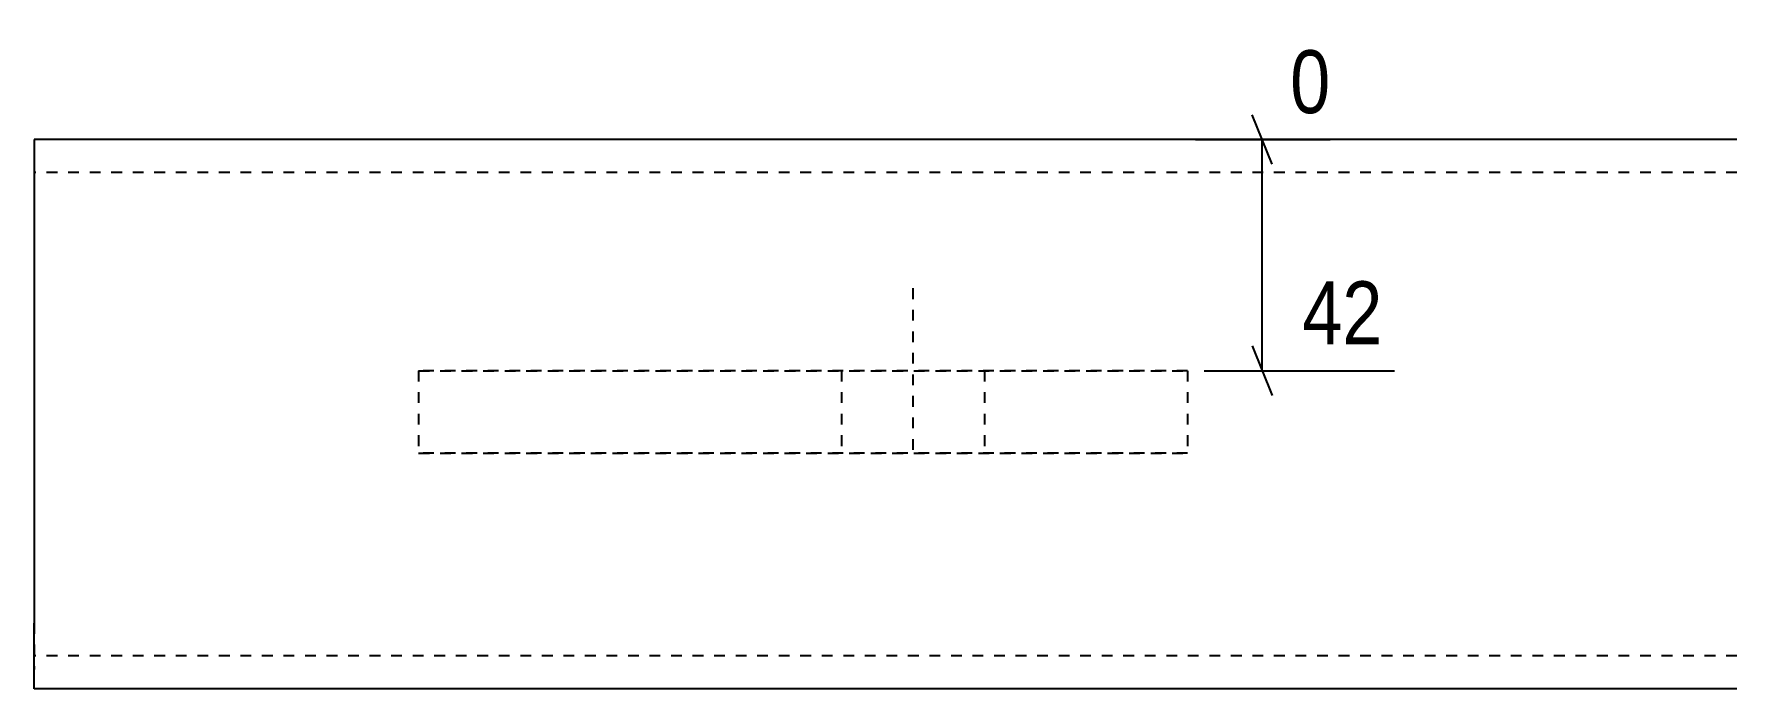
# Model space of a CAD drawing. Header units: millimetres. Extents: x 7 to 26412, y 5 to 885.
# Drawn here: x 8869.8 to 9179.8, y 82.2 to 201.4 of the extents above; entities that cross this region are included whole.
import ezdxf

# ---------------------------------------------------------------- set-up
doc = ezdxf.new("R2010")
doc.units = ezdxf.units.MM
doc.linetypes.add('DXK_LINE_DOT2', pattern=[3.9198, 1.9599, -1.9599])
doc.layers.add('MÅLSÆTNING', color=7, linetype='Continuous')
doc.layers.add('STÅL', color=7, linetype='Continuous')
doc.styles.add('Arial Narrow', font='ARIALN.TTF', dxfattribs={"height": 0.2})

msp = doc.modelspace()

# ---------------------------------------------------------------- linework, layer by layer
at = {"layer": 'MÅLSÆTNING', "color": 7, "linetype": 'Continuous'}
for p, q in [((9095.15, 177.7), (9091.55, 186.7)), ((9081.24, 182.2), (9105.76, 182.2)), ((9093.35, 140.13), (9093.35, 182.2)), ((9091.55, 144.63), (9095.15, 135.63)), ((9082.78, 140.13), (9117.45, 140.13))]:
    msp.add_line(p, q, dxfattribs=at)
at = {"layer": 'STÅL', "color": 2, "linetype": 'Continuous'}
for p, q in [((8869.78, 182.2), (8869.78, 170.2)), ((9179.78, 182.2), (8869.78, 182.2)), ((8869.78, 170.2), (8869.78, 94.2)), ((8869.78, 83.11), (8869.78, 94.2)), ((8869.78, 82.2), (8869.78, 83.11)), ((9179.78, 82.2), (8869.78, 82.2))]:
    msp.add_line(p, q, dxfattribs=at)
at = {"layer": 'STÅL', "color": 7, "linetype": 'DXK_LINE_DOT2'}
for p, q in [((8869.78, 182.2), (8869.78, 181.29)), ((8869.78, 181.29), (8869.78, 178.69)), ((9179.78, 176.2), (8869.78, 176.2)), ((8939.78, 140.13), (8939.78, 140.13)), ((8939.78, 140.13), (9079.78, 140.13)), ((9079.78, 140.13), (8939.78, 140.13)), ((8939.78, 140.13), (8939.78, 125.13)), ((9079.78, 140.13), (9079.78, 140.13)), ((9079.78, 140.13), (9079.78, 125.13)), ((9079.78, 125.13), (8939.78, 125.13)), ((8939.78, 125.13), (9079.78, 125.13)), ((8869.78, 94.2), (8869.78, 85.71)), ((9179.78, 88.2), (8869.78, 88.2))]:
    msp.add_line(p, q, dxfattribs=at)
at = {"layer": 'STÅL', "color": 96, "linetype": 'DXK_LINE_DOT2'}
for p, q in [((9029.78, 155.13), (9029.78, 125.13)), ((9016.78, 140.13), (9016.78, 125.13)), ((9042.78, 140.13), (9042.78, 125.13))]:
    msp.add_line(p, q, dxfattribs=at)

# ---------------------------------------------------------------- wipeouts: each hides what was drawn before it
at = {"color": 0, "linetype": 'Continuous'}
msp.add_wipeout([(9117.66, 142.53), (9117.66, 159.33), (9098.24, 159.33), (9098.24, 142.53)], dxfattribs=at).dxf.layer = 'MÅLSÆTNING'

# ---------------------------------------------------------------- next in the draw order: texts
at = {"layer": 'MÅLSÆTNING', "color": 3, "linetype": 'Continuous', "style": 'Arial Narrow'}
msp.add_text('42', height=11.453, dxfattribs=at).set_placement((9100.64, 144.93))

# ---------------------------------------------------------------- next in the draw order: wipeouts: each hides what was drawn before it
at = {"color": 0, "linetype": 'Continuous'}
msp.add_wipeout([(9108.16, 184.6), (9108.16, 201.4), (9096.05, 201.4), (9096.05, 184.6)], dxfattribs=at).dxf.layer = 'MÅLSÆTNING'

# ---------------------------------------------------------------- next in the draw order: texts
at = {"layer": 'MÅLSÆTNING', "color": 3, "linetype": 'Continuous', "style": 'Arial Narrow'}
msp.add_text('0', height=11.45, dxfattribs=at).set_placement((9098.45, 187))

doc.saveas('drawing.dxf')
